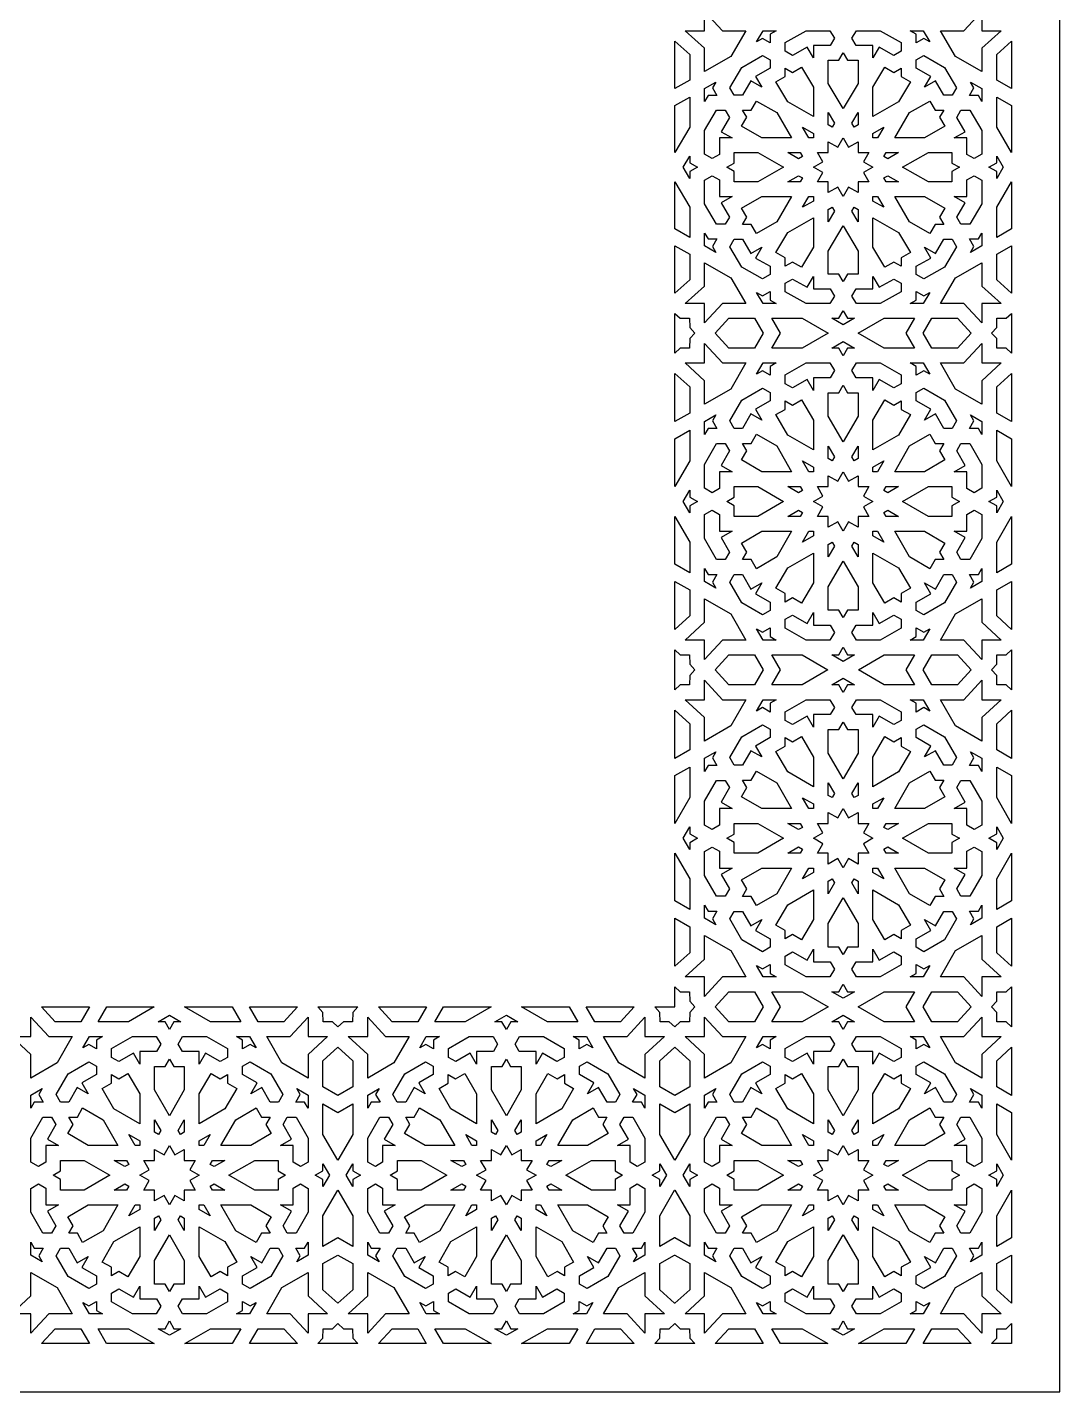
# Model space of a CAD drawing. Extents: x -430 to 430, y -1150 to 1150.
# Drawn here: x 215.4 to 430, y -1150 to -866.5 of the extents above; entities that cross this region are included whole.
import ezdxf

# ---------------------------------------------------------------- set-up
doc = ezdxf.new("R2010")
doc.units = 0
doc.layers.add('LAYER_1', color=18, linetype='CONTINUOUS')

msp = doc.modelspace()

# ---------------------------------------------------------------- linework, layer by layer
at = {"layer": 'LAYER_1'}
for points in [[(-430, -1150), (430, -1150), (430, 1150), (-430, 1150)], [(359.89, -867.19), (364.8, -867.19), (361.65, -872.56), (356.2, -875.66), (356.2, -870.83), (352.14, -867.19), (356.2, -867.19), (356.2, -863.2)], [(413.8, -867.19), (417.85, -867.19), (413.8, -870.83), (413.8, -875.66), (408.35, -872.56), (405.2, -867.19), (410.1, -867.19), (413.8, -863.2)], [(369.85, -867.9), (369.85, -869.72), (368.25, -868.81), (367.01, -869.51), (368.37, -867.19), (371.09, -867.19)], [(383.17, -868.75), (382.3, -870.24), (378.82, -870.24), (378.82, -872.83), (377.5, -870.58), (374.48, -872.3), (372.97, -871.44), (372.97, -869.64), (377.28, -867.19), (382.26, -867.19)], [(397.03, -869.64), (397.03, -871.44), (395.52, -872.3), (392.5, -870.58), (391.18, -872.83), (391.18, -870.24), (387.7, -870.24), (386.82, -868.75), (387.74, -867.19), (392.72, -867.19)], [(402.99, -869.51), (401.75, -868.81), (400.15, -869.72), (400.15, -867.9), (398.91, -867.19), (401.63, -867.19)], [(353.1, -872.12), (353.1, -877.45), (350.01, -879.2), (350, -879.2), (350, -869.36), (350.01, -869.35)], [(419.98, -879.2), (416.9, -877.45), (416.9, -872.12), (419.98, -869.35)], [(369.81, -873.24), (369.81, -874.95), (366.79, -876.67), (368.11, -878.92), (365.82, -877.62), (364.08, -880.59), (362.34, -880.59), (361.42, -879.03), (363.91, -874.79), (368.22, -872.34)], [(385.88, -873.28), (388.09, -873.28), (388.09, -878.11), (385, -883.37), (381.91, -878.11), (381.91, -873.28), (384.11, -873.28), (385, -871.78)], [(406.08, -874.79), (408.57, -879.03), (407.66, -880.59), (405.92, -880.59), (404.17, -877.62), (401.89, -878.92), (403.21, -876.67), (400.19, -874.95), (400.19, -873.24), (401.77, -872.34)], [(378.82, -878.92), (378.82, -885), (373.47, -881.96), (371.02, -877.78), (372.93, -876.7), (372.93, -874.96), (374.46, -875.83), (376.36, -874.74)], [(395.54, -875.83), (397.07, -874.96), (397.07, -876.7), (398.98, -877.78), (396.53, -881.96), (391.18, -885), (391.18, -878.92), (393.63, -874.74)], [(357.84, -879.05), (358.76, -880.63), (356.91, -880.63), (356.2, -881.85), (356.2, -879.17), (358.55, -877.83)], [(413.8, -879.17), (413.8, -881.85), (413.09, -880.63), (411.23, -880.63), (412.16, -879.05), (411.44, -877.83)], [(353.1, -887.23), (350.01, -892.49), (350, -892.47), (350, -882.71), (350.01, -882.72), (353.1, -880.97)], [(371.2, -884.19), (374.29, -889.45), (368.11, -889.45), (363.87, -887.04), (364.97, -885.16), (364.09, -883.66), (365.86, -883.66), (366.96, -881.78)], [(404.14, -883.66), (405.91, -883.66), (405.03, -885.16), (406.13, -887.04), (401.88, -889.45), (395.71, -889.45), (398.8, -884.19), (403.04, -881.78)], [(419.98, -882.72), (419.98, -892.49), (416.9, -887.23), (416.9, -880.97)], [(361.39, -885.18), (359.64, -888.16), (361.93, -889.45), (359.29, -889.45), (359.29, -892.88), (357.78, -893.74), (356.2, -892.84), (356.2, -887.94), (358.68, -883.7), (360.51, -883.7)], [(383.21, -886.41), (382.73, -887.23), (381.91, -886.76), (381.91, -884.2)], [(388.09, -886.76), (387.26, -887.23), (386.79, -886.41), (388.09, -884.2)], [(413.8, -887.94), (413.8, -892.84), (412.22, -893.74), (410.71, -892.88), (410.71, -889.45), (408.07, -889.45), (410.35, -888.16), (408.61, -885.18), (409.48, -883.7), (411.31, -883.7)], [(378.82, -888.52), (378.82, -889.45), (377.86, -889.45), (376.56, -887.24)], [(392.13, -889.45), (391.18, -889.45), (391.18, -888.52), (393.44, -887.24)], [(386.13, -891.39), (388.09, -890.27), (388.09, -892.5), (390.35, -892.5), (389.22, -894.42), (391.18, -895.54), (389.22, -896.65), (390.35, -898.58), (388.09, -898.58), (388.09, -900.8), (386.13, -899.69), (385, -901.61), (383.87, -899.69), (381.91, -900.8), (381.91, -898.58), (379.65, -898.58), (380.78, -896.65), (378.82, -895.54), (380.78, -894.42), (379.65, -892.5), (381.91, -892.5), (381.91, -890.27), (383.87, -891.39), (385, -889.46)], [(372.63, -895.54), (367.29, -898.58), (362.38, -898.58), (362.38, -896.41), (360.85, -895.54), (362.38, -894.67), (362.38, -892.5), (367.29, -892.5)], [(376.55, -893.31), (375.73, -893.78), (373.47, -892.5), (376.08, -892.5)], [(394.27, -893.78), (393.44, -893.31), (393.92, -892.5), (396.52, -892.5)], [(407.61, -894.67), (409.14, -895.54), (407.61, -896.41), (407.61, -898.58), (402.71, -898.58), (397.36, -895.54), (402.71, -892.5), (407.61, -892.5)], [(353.1, -894.63), (354.7, -895.54), (353.1, -896.45), (353.1, -897.86), (351.74, -895.54), (353.1, -893.22)], [(418.26, -895.54), (416.9, -897.86), (416.9, -896.45), (415.29, -895.54), (416.9, -894.63), (416.9, -893.22)], [(353.1, -903.85), (353.1, -910.11), (350.01, -908.36), (350.01, -898.58)], [(359.29, -898.19), (359.29, -901.62), (361.93, -901.62), (359.64, -902.92), (361.39, -905.89), (360.51, -907.38), (358.68, -907.38), (356.2, -903.13), (356.2, -898.23), (357.78, -897.33)], [(376.55, -897.76), (376.08, -898.58), (373.47, -898.58), (375.73, -897.3)], [(396.52, -898.58), (393.92, -898.58), (393.44, -897.76), (394.27, -897.3)], [(413.8, -898.23), (413.8, -903.13), (411.31, -907.38), (409.48, -907.38), (408.61, -905.89), (410.35, -902.92), (408.07, -901.62), (410.71, -901.62), (410.71, -898.19), (412.22, -897.33)], [(419.98, -908.36), (416.9, -910.11), (416.9, -903.85), (419.98, -898.58)], [(371.2, -906.89), (366.96, -909.3), (365.86, -907.42), (364.09, -907.42), (364.97, -905.91), (363.87, -904.03), (368.11, -901.62), (374.29, -901.62)], [(378.82, -902.56), (376.56, -903.84), (377.86, -901.62), (378.82, -901.62)], [(393.44, -903.84), (391.18, -902.56), (391.18, -901.62), (392.13, -901.62)], [(406.13, -904.03), (405.03, -905.91), (405.91, -907.42), (404.14, -907.42), (403.04, -909.3), (398.8, -906.89), (395.71, -901.62), (401.88, -901.62)], [(383.21, -904.66), (381.91, -906.88), (381.91, -904.32), (382.73, -903.85)], [(388.09, -904.32), (388.09, -906.88), (386.79, -904.66), (387.26, -903.85)], [(378.82, -912.15), (376.36, -916.33), (374.46, -915.25), (372.93, -916.12), (372.93, -914.38), (371.02, -913.29), (373.47, -909.12), (378.82, -906.08)], [(396.53, -909.12), (398.98, -913.29), (397.07, -914.38), (397.07, -916.12), (395.54, -915.25), (393.63, -916.33), (391.18, -912.15), (391.18, -906.08)], [(356.91, -910.44), (358.76, -910.44), (357.84, -912.02), (358.55, -913.24), (356.2, -911.9), (356.2, -909.22)], [(388.09, -912.97), (388.09, -917.79), (385.88, -917.79), (385, -919.3), (384.11, -917.79), (381.91, -917.79), (381.91, -912.97), (385, -907.71)], [(413.8, -911.9), (411.44, -913.24), (412.16, -912.02), (411.23, -910.44), (413.09, -910.44), (413.8, -909.22)], [(353.1, -913.63), (353.1, -918.95), (350.01, -921.73), (350.01, -911.87)], [(365.82, -913.46), (368.11, -912.16), (366.79, -914.41), (369.81, -916.12), (369.81, -917.84), (368.22, -918.74), (363.91, -916.29), (361.42, -912.05), (362.34, -910.49), (364.08, -910.49)], [(408.57, -912.05), (406.08, -916.29), (401.77, -918.74), (400.19, -917.84), (400.19, -916.12), (403.21, -914.41), (401.89, -912.16), (404.17, -913.46), (405.92, -910.49), (407.66, -910.49)], [(419.98, -921.73), (416.9, -918.95), (416.9, -913.63), (419.98, -911.87)], [(361.65, -918.52), (364.8, -923.88), (359.89, -923.88), (356.2, -927.87), (356.2, -923.88), (352.14, -923.88), (356.2, -920.24), (356.2, -915.42)], [(413.8, -920.24), (417.85, -923.88), (413.8, -923.88), (413.8, -927.87), (410.1, -923.88), (405.2, -923.88), (408.35, -918.52), (413.8, -915.42)], [(378.82, -920.84), (382.3, -920.84), (383.17, -922.33), (382.26, -923.88), (377.28, -923.88), (372.97, -921.43), (372.97, -919.63), (374.48, -918.78), (377.5, -920.49), (378.82, -918.25)], [(392.5, -920.49), (395.52, -918.78), (397.03, -919.63), (397.03, -921.43), (392.72, -923.88), (387.74, -923.88), (386.82, -922.33), (387.7, -920.84), (391.18, -920.84), (391.18, -918.25)], [(369.85, -923.18), (371.09, -923.88), (368.37, -923.88), (367.01, -921.56), (368.25, -922.27), (369.85, -921.36)], [(401.75, -922.27), (402.99, -921.56), (401.63, -923.88), (398.91, -923.88), (400.15, -923.18), (400.15, -921.36)], [(351.15, -926.93), (353.04, -926.93), (353.1, -928.85), (354.17, -930), (353.1, -931.16), (353.04, -933.11), (351.15, -933.11), (350.01, -934.15), (350.01, -925.91)], [(368.38, -930), (366.58, -933.11), (361.26, -933.11), (358.42, -930), (361.26, -926.93), (366.58, -926.93)], [(381.85, -930), (376.45, -933.11), (370.16, -933.11), (371.95, -930), (370.16, -926.93), (376.45, -926.93)], [(385.93, -926.93), (387.36, -926.93), (385, -928.27), (382.64, -926.93), (384.07, -926.93), (385, -925.35)], [(398.04, -930), (399.84, -933.11), (393.55, -933.11), (388.15, -930), (393.55, -926.93), (399.84, -926.93)], [(411.58, -930), (408.74, -933.11), (403.42, -933.11), (401.62, -930), (403.42, -926.93), (408.74, -926.93)], [(419.98, -934.15), (418.84, -933.11), (416.96, -933.11), (416.9, -931.16), (415.83, -930), (416.9, -928.85), (416.96, -926.93), (418.84, -926.93), (419.98, -925.91)], [(359.89, -936.2), (364.8, -936.2), (361.65, -941.66), (356.2, -944.8), (356.2, -939.9), (352.14, -936.2), (356.2, -936.2), (356.2, -932.15)], [(387.36, -933.11), (385.93, -933.11), (385, -934.71), (384.07, -933.11), (382.64, -933.11), (385, -931.75)], [(413.8, -936.2), (417.85, -936.2), (413.8, -939.9), (413.8, -944.8), (408.35, -941.66), (405.2, -936.2), (410.1, -936.2), (413.8, -932.15)], [(353.1, -941.21), (353.1, -946.62), (350.01, -948.41), (350.01, -938.39)], [(369.85, -936.92), (369.85, -938.77), (368.25, -937.85), (367.01, -938.56), (368.37, -936.2), (371.09, -936.2)], [(383.17, -937.79), (382.3, -939.3), (378.82, -939.3), (378.82, -941.93), (377.5, -939.65), (374.48, -941.39), (372.97, -940.52), (372.97, -938.69), (377.28, -936.2), (382.26, -936.2)], [(397.03, -938.69), (397.03, -940.52), (395.52, -941.39), (392.5, -939.65), (391.18, -941.93), (391.18, -939.3), (387.7, -939.3), (386.82, -937.79), (387.74, -936.2), (392.72, -936.2)], [(402.99, -938.56), (401.75, -937.85), (400.15, -938.77), (400.15, -936.92), (398.91, -936.2), (401.63, -936.2)], [(419.98, -948.41), (416.9, -946.62), (416.9, -941.21), (419.98, -938.39)], [(385.88, -942.39), (388.09, -942.39), (388.09, -947.29), (385, -952.64), (381.91, -947.29), (381.91, -942.39), (384.11, -942.39), (385, -940.86)], [(369.81, -942.35), (369.81, -944.09), (366.79, -945.83), (368.11, -948.11), (365.82, -946.8), (364.08, -949.82), (362.34, -949.82), (361.42, -948.23), (363.91, -943.92), (368.22, -941.43)], [(378.82, -948.12), (378.82, -954.3), (373.47, -951.21), (371.02, -946.96), (372.93, -945.86), (372.93, -944.1), (374.46, -944.98), (376.36, -943.88)], [(395.54, -944.98), (397.07, -944.1), (397.07, -945.86), (398.98, -946.96), (396.53, -951.21), (391.18, -954.3), (391.18, -948.12), (393.63, -943.88)], [(406.08, -943.92), (408.57, -948.23), (407.66, -949.82), (405.92, -949.82), (404.17, -946.8), (401.89, -948.11), (403.21, -945.83), (400.19, -944.09), (400.19, -942.35), (401.77, -941.43)], [(357.84, -948.25), (358.76, -949.86), (356.91, -949.86), (356.2, -951.1), (356.2, -948.38), (358.55, -947.01)], [(413.8, -948.38), (413.8, -951.1), (413.09, -949.86), (411.23, -949.86), (412.16, -948.25), (411.44, -947.01)], [(353.1, -956.56), (350.01, -961.91), (350.01, -951.98), (353.1, -950.2)], [(371.2, -953.47), (374.29, -958.82), (368.11, -958.82), (363.87, -956.37), (364.97, -954.46), (364.09, -952.93), (365.86, -952.93), (366.96, -951.02)], [(404.14, -952.93), (405.91, -952.93), (405.03, -954.46), (406.13, -956.37), (401.88, -958.82), (395.71, -958.82), (398.8, -953.47), (403.04, -951.02)], [(419.98, -951.98), (419.98, -961.91), (416.9, -956.56), (416.9, -950.2)], [(361.39, -954.48), (359.64, -957.5), (361.93, -958.82), (359.29, -958.82), (359.29, -962.31), (357.78, -963.18), (356.2, -962.26), (356.2, -957.29), (358.68, -952.97), (360.51, -952.97)], [(383.21, -955.74), (382.73, -956.56), (381.91, -956.08), (381.91, -953.48)], [(388.09, -956.08), (387.26, -956.56), (386.79, -955.74), (388.09, -953.48)], [(413.8, -957.29), (413.8, -962.26), (412.22, -963.18), (410.71, -962.31), (410.71, -958.82), (408.07, -958.82), (410.35, -957.5), (408.61, -954.48), (409.48, -952.97), (411.31, -952.97)], [(378.82, -957.87), (378.82, -958.82), (377.86, -958.82), (376.56, -956.57)], [(392.13, -958.82), (391.18, -958.82), (391.18, -957.87), (393.44, -956.57)], [(386.13, -960.79), (388.09, -959.66), (388.09, -961.92), (390.35, -961.92), (389.22, -963.87), (391.18, -965), (389.22, -966.13), (390.35, -968.09), (388.09, -968.09), (388.09, -970.35), (386.13, -969.22), (385, -971.18), (383.87, -969.22), (381.91, -970.35), (381.91, -968.09), (379.65, -968.09), (380.78, -966.13), (378.82, -965), (380.78, -963.87), (379.65, -961.92), (381.91, -961.92), (381.91, -959.66), (383.87, -960.79), (385, -958.83)], [(353.1, -964.08), (354.7, -965), (353.1, -965.93), (353.1, -967.36), (351.74, -965), (353.1, -962.64)], [(372.63, -965), (367.29, -968.09), (362.38, -968.09), (362.38, -965.89), (360.85, -965), (362.38, -964.12), (362.38, -961.91), (367.29, -961.91)], [(376.55, -962.74), (375.73, -963.22), (373.47, -961.92), (376.08, -961.92)], [(394.27, -963.22), (393.44, -962.74), (393.92, -961.92), (396.52, -961.92)], [(407.61, -964.12), (409.14, -965), (407.61, -965.89), (407.61, -968.09), (402.71, -968.09), (397.36, -965), (402.71, -961.91), (407.61, -961.91)], [(418.26, -965), (416.9, -967.36), (416.9, -965.93), (415.29, -965), (416.9, -964.08), (416.9, -962.64)], [(359.29, -967.7), (359.29, -971.18), (361.93, -971.18), (359.64, -972.5), (361.39, -975.52), (360.51, -977.03), (358.68, -977.03), (356.2, -972.72), (356.2, -967.74), (357.78, -966.83)], [(376.55, -967.27), (376.08, -968.09), (373.47, -968.09), (375.73, -966.79)], [(396.52, -968.09), (393.92, -968.09), (393.44, -967.27), (394.27, -966.79)], [(413.8, -967.74), (413.8, -972.72), (411.31, -977.03), (409.48, -977.03), (408.61, -975.52), (410.35, -972.5), (408.07, -971.18), (410.71, -971.18), (410.71, -967.7), (412.22, -966.83)], [(353.1, -973.44), (353.1, -979.81), (350.01, -978.03), (350, -978.03), (350, -968.12), (350.01, -968.1)], [(419.98, -978.03), (416.9, -979.81), (416.9, -973.44), (419.98, -968.1)], [(371.2, -976.53), (366.96, -978.98), (365.86, -977.07), (364.09, -977.07), (364.97, -975.54), (363.87, -973.64), (368.11, -971.18), (374.29, -971.18)], [(378.82, -972.14), (376.56, -973.44), (377.86, -971.18), (378.82, -971.18)], [(393.44, -973.44), (391.18, -972.14), (391.18, -971.18), (392.13, -971.18)], [(406.13, -973.64), (405.03, -975.54), (405.91, -977.07), (404.14, -977.07), (403.04, -978.98), (398.8, -976.53), (395.71, -971.18), (401.88, -971.18)], [(383.21, -974.27), (381.91, -976.53), (381.91, -973.92), (382.73, -973.45)], [(388.09, -973.92), (388.09, -976.53), (386.79, -974.27), (387.26, -973.45)], [(378.82, -981.88), (376.36, -986.13), (374.46, -985.03), (372.93, -985.91), (372.93, -984.14), (371.02, -983.04), (373.47, -978.8), (378.82, -975.71)], [(388.09, -982.71), (388.09, -987.61), (385.88, -987.61), (385, -989.14), (384.11, -987.61), (381.91, -987.61), (381.91, -982.71), (385, -977.37)], [(396.53, -978.8), (398.98, -983.04), (397.07, -984.14), (397.07, -985.91), (395.54, -985.03), (393.63, -986.13), (391.18, -981.88), (391.18, -975.71)], [(356.91, -980.15), (358.76, -980.15), (357.84, -981.75), (358.55, -982.99), (356.2, -981.63), (356.2, -978.91)], [(365.82, -983.21), (368.11, -981.89), (366.79, -984.17), (369.81, -985.92), (369.81, -987.66), (368.22, -988.57), (363.91, -986.09), (361.42, -981.77), (362.34, -980.19), (364.08, -980.19)], [(408.57, -981.77), (406.08, -986.09), (401.77, -988.57), (400.19, -987.66), (400.19, -985.92), (403.21, -984.17), (401.89, -981.89), (404.17, -983.21), (405.92, -980.19), (407.66, -980.19)], [(413.8, -981.63), (411.44, -982.99), (412.16, -981.75), (411.23, -980.15), (413.09, -980.15), (413.8, -978.91)], [(353.1, -983.38), (353.1, -988.79), (350.01, -991.61), (350, -991.6), (350, -981.61), (350.01, -981.6)], [(419.98, -991.61), (416.9, -988.79), (416.9, -983.38), (419.98, -981.6)], [(361.65, -988.35), (364.8, -993.8), (359.89, -993.8), (356.2, -997.85), (356.2, -993.8), (352.14, -993.8), (356.2, -990.1), (356.2, -985.2)], [(413.8, -990.1), (417.85, -993.8), (413.8, -993.8), (413.8, -997.85), (410.1, -993.8), (405.2, -993.8), (408.35, -988.35), (413.8, -985.2)], [(378.82, -990.71), (382.3, -990.71), (383.17, -992.22), (382.26, -993.8), (377.28, -993.8), (372.97, -991.31), (372.97, -989.48), (374.48, -988.61), (377.5, -990.35), (378.82, -988.07)], [(392.5, -990.35), (395.52, -988.61), (397.03, -989.48), (397.03, -991.31), (392.72, -993.8), (387.74, -993.8), (386.82, -992.22), (387.7, -990.71), (391.18, -990.71), (391.18, -988.07)], [(369.85, -993.09), (371.09, -993.8), (368.37, -993.8), (367.01, -991.44), (368.25, -992.16), (369.85, -991.23)], [(401.75, -992.16), (402.99, -991.44), (401.63, -993.8), (398.91, -993.8), (400.15, -993.09), (400.15, -991.23)], [(351.15, -996.89), (353.04, -996.89), (353.1, -998.84), (354.15, -1000), (353.1, -1001.15), (353.04, -1003.1), (351.15, -1003.1), (350, -1004.15), (350, -995.84)], [(368.37, -1000), (366.58, -1003.1), (361.26, -1003.1), (358.43, -1000), (361.26, -996.9), (366.58, -996.9)], [(381.82, -1000), (376.45, -1003.1), (370.16, -1003.1), (371.95, -1000), (370.16, -996.9), (376.45, -996.9)], [(385.93, -996.9), (387.36, -996.9), (385, -998.26), (382.64, -996.9), (384.07, -996.9), (385, -995.29)], [(398.05, -1000), (399.84, -1003.1), (393.55, -1003.1), (388.17, -1000), (393.55, -996.9), (399.84, -996.9)], [(411.57, -1000), (408.74, -1003.1), (403.42, -1003.1), (401.62, -1000), (403.42, -996.9), (408.74, -996.9)], [(420, -1004.15), (418.84, -1003.1), (416.96, -1003.1), (416.9, -1001.15), (415.84, -1000), (416.9, -998.84), (416.96, -996.89), (418.84, -996.89), (420, -995.84)], [(359.89, -1006.19), (364.8, -1006.19), (361.65, -1011.64), (356.2, -1014.79), (356.2, -1009.89), (352.14, -1006.19), (356.2, -1006.19), (356.2, -1002.14)], [(387.36, -1003.1), (385.93, -1003.1), (385, -1004.7), (384.07, -1003.1), (382.64, -1003.1), (385, -1001.74)], [(413.8, -1006.19), (417.85, -1006.19), (413.8, -1009.89), (413.8, -1014.79), (408.35, -1011.64), (405.2, -1006.19), (410.1, -1006.19), (413.8, -1002.14)], [(369.85, -1006.91), (369.85, -1008.76), (368.25, -1007.83), (367.01, -1008.55), (368.37, -1006.19), (371.09, -1006.19)], [(383.17, -1007.78), (382.3, -1009.29), (378.82, -1009.29), (378.82, -1011.92), (377.5, -1009.64), (374.48, -1011.38), (372.97, -1010.51), (372.97, -1008.68), (377.28, -1006.19), (382.26, -1006.19)], [(397.03, -1008.68), (397.03, -1010.51), (395.52, -1011.38), (392.5, -1009.64), (391.18, -1011.92), (391.18, -1009.29), (387.7, -1009.29), (386.82, -1007.78), (387.74, -1006.19), (392.72, -1006.19)], [(402.99, -1008.55), (401.75, -1007.83), (400.15, -1008.76), (400.15, -1006.91), (398.91, -1006.19), (401.63, -1006.19)], [(353.1, -1011.2), (353.1, -1016.61), (350.01, -1018.4), (350, -1018.39), (350, -1008.4), (350.01, -1008.38)], [(419.98, -1018.4), (416.9, -1016.61), (416.9, -1011.2), (419.98, -1008.38)], [(369.81, -1012.33), (369.81, -1014.08), (366.79, -1015.82), (368.11, -1018.1), (365.82, -1016.79), (364.08, -1019.8), (362.34, -1019.8), (361.42, -1018.22), (363.91, -1013.91), (368.22, -1011.42)], [(385.88, -1012.38), (388.09, -1012.38), (388.09, -1017.28), (385, -1022.63), (381.91, -1017.28), (381.91, -1012.38), (384.11, -1012.38), (385, -1010.85)], [(406.08, -1013.91), (408.57, -1018.22), (407.66, -1019.8), (405.92, -1019.8), (404.17, -1016.79), (401.89, -1018.1), (403.21, -1015.82), (400.19, -1014.08), (400.19, -1012.33), (401.77, -1011.42)], [(378.82, -1018.11), (378.82, -1024.28), (373.47, -1021.2), (371.02, -1016.95), (372.93, -1015.85), (372.93, -1014.08), (374.46, -1014.97), (376.36, -1013.87)], [(395.54, -1014.97), (397.07, -1014.08), (397.07, -1015.85), (398.98, -1016.95), (396.53, -1021.2), (391.18, -1024.28), (391.18, -1018.11), (393.63, -1013.87)], [(357.84, -1018.24), (358.76, -1019.85), (356.91, -1019.85), (356.2, -1021.09), (356.2, -1018.36), (358.55, -1017)], [(413.8, -1018.36), (413.8, -1021.09), (413.09, -1019.85), (411.23, -1019.85), (412.16, -1018.24), (411.44, -1017)], [(353.1, -1026.55), (350.01, -1031.9), (350, -1031.88), (350, -1021.96), (350.01, -1021.97), (353.1, -1020.19)], [(419.98, -1021.97), (419.98, -1031.9), (416.9, -1026.55), (416.9, -1020.19)], [(361.39, -1024.47), (359.64, -1027.49), (361.93, -1028.81), (359.29, -1028.81), (359.29, -1032.3), (357.78, -1033.17), (356.2, -1032.25), (356.2, -1027.27), (358.68, -1022.96), (360.51, -1022.96)], [(371.2, -1023.46), (374.29, -1028.81), (368.11, -1028.81), (363.87, -1026.36), (364.97, -1024.45), (364.09, -1022.92), (365.86, -1022.92), (366.96, -1021.01)], [(383.21, -1025.72), (382.73, -1026.55), (381.91, -1026.07), (381.91, -1023.47)], [(388.09, -1026.07), (387.26, -1026.55), (386.79, -1025.72), (388.09, -1023.47)], [(404.14, -1022.92), (405.91, -1022.92), (405.03, -1024.45), (406.13, -1026.36), (401.88, -1028.81), (395.71, -1028.81), (398.8, -1023.46), (403.04, -1021.01)], [(413.8, -1027.27), (413.8, -1032.25), (412.22, -1033.17), (410.71, -1032.3), (410.71, -1028.81), (408.07, -1028.81), (410.35, -1027.49), (408.61, -1024.47), (409.48, -1022.96), (411.31, -1022.96)], [(378.82, -1027.86), (378.82, -1028.81), (377.86, -1028.81), (376.56, -1026.56)], [(386.13, -1030.77), (388.09, -1029.64), (388.09, -1031.9), (390.35, -1031.9), (389.22, -1033.86), (391.18, -1034.99), (389.22, -1036.12), (390.35, -1038.08), (388.09, -1038.08), (388.09, -1040.34), (386.13, -1039.21), (385, -1041.16), (383.87, -1039.21), (381.91, -1040.34), (381.91, -1038.08), (379.65, -1038.08), (380.78, -1036.12), (378.82, -1034.99), (380.78, -1033.86), (379.65, -1031.9), (381.91, -1031.9), (381.91, -1029.64), (383.87, -1030.77), (385, -1028.82)], [(392.13, -1028.81), (391.18, -1028.81), (391.18, -1027.86), (393.44, -1026.56)], [(372.63, -1034.99), (367.29, -1038.08), (362.38, -1038.08), (362.38, -1035.88), (360.85, -1034.99), (362.38, -1034.11), (362.38, -1031.9), (367.29, -1031.9)], [(376.55, -1032.73), (375.73, -1033.2), (373.47, -1031.9), (376.08, -1031.9)], [(394.27, -1033.2), (393.44, -1032.73), (393.92, -1031.9), (396.52, -1031.9)], [(407.61, -1034.11), (409.14, -1034.99), (407.61, -1035.88), (407.61, -1038.08), (402.71, -1038.08), (397.36, -1034.99), (402.71, -1031.9), (407.61, -1031.9)], [(353.1, -1034.07), (354.7, -1034.99), (353.1, -1035.92), (353.1, -1037.35), (351.74, -1034.99), (353.1, -1032.63)], [(418.26, -1034.99), (416.9, -1037.35), (416.9, -1035.92), (415.29, -1034.99), (416.9, -1034.07), (416.9, -1032.63)], [(359.29, -1037.69), (359.29, -1041.17), (361.93, -1041.17), (359.64, -1042.49), (361.39, -1045.51), (360.51, -1047.02), (358.68, -1047.02), (356.2, -1042.71), (356.2, -1037.73), (357.78, -1036.82)], [(376.55, -1037.25), (376.08, -1038.08), (373.47, -1038.08), (375.73, -1036.78)], [(396.52, -1038.08), (393.92, -1038.08), (393.44, -1037.25), (394.27, -1036.78)], [(413.8, -1037.73), (413.8, -1042.71), (411.31, -1047.02), (409.48, -1047.02), (408.61, -1045.51), (410.35, -1042.49), (408.07, -1041.17), (410.71, -1041.17), (410.71, -1037.69), (412.22, -1036.82)], [(353.1, -1043.43), (353.1, -1049.8), (350.01, -1048.01), (350.01, -1038.09)], [(419.98, -1048.01), (416.9, -1049.8), (416.9, -1043.43), (419.98, -1038.09)], [(371.2, -1046.52), (366.96, -1048.97), (365.86, -1047.06), (364.09, -1047.06), (364.97, -1045.53), (363.87, -1043.62), (368.11, -1041.17), (374.29, -1041.17)], [(378.82, -1042.12), (376.56, -1043.43), (377.86, -1041.17), (378.82, -1041.17)], [(393.44, -1043.43), (391.18, -1042.12), (391.18, -1041.17), (392.13, -1041.17)], [(406.13, -1043.62), (405.03, -1045.53), (405.91, -1047.06), (404.14, -1047.06), (403.04, -1048.97), (398.8, -1046.52), (395.71, -1041.17), (401.88, -1041.17)], [(378.82, -1051.87), (376.36, -1056.12), (374.46, -1055.02), (372.93, -1055.9), (372.93, -1054.13), (371.02, -1053.03), (373.47, -1048.79), (378.82, -1045.7)], [(383.21, -1044.26), (381.91, -1046.51), (381.91, -1043.91), (382.73, -1043.43)], [(388.09, -1043.91), (388.09, -1046.51), (386.79, -1044.26), (387.26, -1043.43)], [(396.53, -1048.79), (398.98, -1053.03), (397.07, -1054.13), (397.07, -1055.9), (395.54, -1055.02), (393.63, -1056.12), (391.18, -1051.87), (391.18, -1045.7)], [(356.91, -1050.14), (358.76, -1050.14), (357.84, -1051.74), (358.55, -1052.98), (356.2, -1051.62), (356.2, -1048.9)], [(388.09, -1052.7), (388.09, -1057.6), (385.88, -1057.6), (385, -1059.13), (384.11, -1057.6), (381.91, -1057.6), (381.91, -1052.7), (385, -1047.35)], [(413.8, -1051.62), (411.44, -1052.98), (412.16, -1051.74), (411.23, -1050.14), (413.09, -1050.14), (413.8, -1048.9)], [(353.1, -1053.37), (353.1, -1058.78), (350.01, -1061.6), (350.01, -1051.59)], [(365.82, -1053.2), (368.11, -1051.88), (366.79, -1054.16), (369.81, -1055.91), (369.81, -1057.65), (368.22, -1058.56), (363.91, -1056.07), (361.42, -1051.76), (362.34, -1050.18), (364.08, -1050.18)], [(408.57, -1051.76), (406.08, -1056.07), (401.77, -1058.56), (400.19, -1057.65), (400.19, -1055.91), (403.21, -1054.16), (401.89, -1051.88), (404.17, -1053.2), (405.92, -1050.18), (407.66, -1050.18)], [(419.98, -1061.6), (416.9, -1058.78), (416.9, -1053.37), (419.98, -1051.59)], [(361.65, -1058.34), (364.8, -1063.79), (359.89, -1063.79), (356.2, -1067.84), (356.2, -1063.79), (352.14, -1063.79), (356.2, -1060.09), (356.2, -1055.19)], [(413.8, -1060.09), (417.85, -1063.79), (413.8, -1063.79), (413.8, -1067.84), (410.1, -1063.79), (405.2, -1063.79), (408.35, -1058.34), (413.8, -1055.19)], [(378.82, -1060.7), (382.3, -1060.7), (383.17, -1062.21), (382.26, -1063.79), (377.28, -1063.79), (372.97, -1061.3), (372.97, -1059.47), (374.48, -1058.6), (377.5, -1060.34), (378.82, -1058.06)], [(392.5, -1060.34), (395.52, -1058.6), (397.03, -1059.47), (397.03, -1061.3), (392.72, -1063.79), (387.74, -1063.79), (386.82, -1062.21), (387.7, -1060.7), (391.18, -1060.7), (391.18, -1058.06)], [(369.85, -1063.07), (371.09, -1063.79), (368.37, -1063.79), (367.01, -1061.43), (368.25, -1062.15), (369.85, -1061.22)], [(401.75, -1062.15), (402.99, -1061.43), (401.63, -1063.79), (398.91, -1063.79), (400.15, -1063.07), (400.15, -1061.22)], [(351.15, -1066.88), (353.04, -1066.88), (353.1, -1068.83), (354.17, -1070), (353.1, -1071.17), (353.04, -1073.11), (351.15, -1073.11), (350, -1074.15), (348.84, -1073.11), (346.96, -1073.11), (346.9, -1071.17), (345.83, -1070), (350, -1070), (350, -1065.86), (350.01, -1065.84)], [(385.93, -1066.88), (387.36, -1066.88), (385, -1068.24), (382.64, -1066.88), (384.07, -1066.88), (385, -1065.28)], [(419.98, -1074.15), (418.84, -1073.11), (416.96, -1073.11), (416.9, -1071.17), (415.83, -1070), (416.9, -1068.83), (416.96, -1066.88), (418.84, -1066.88), (419.98, -1065.84)], [(368.38, -1070), (366.58, -1073.11), (361.26, -1073.11), (358.42, -1070), (361.26, -1066.88), (366.58, -1066.88)], [(381.85, -1070), (376.45, -1073.11), (370.16, -1073.11), (371.95, -1070), (370.16, -1066.88), (376.45, -1066.88)], [(398.04, -1070), (399.84, -1073.11), (393.55, -1073.11), (388.15, -1070), (393.55, -1066.88), (399.84, -1066.88)], [(411.58, -1070), (408.74, -1073.11), (403.42, -1073.11), (401.62, -1070), (403.42, -1066.88), (408.74, -1066.88)], [(226.58, -1073.11), (221.25, -1073.11), (218.41, -1070), (228.38, -1070)], [(236.45, -1073.11), (230.15, -1073.11), (231.95, -1070), (241.84, -1070)], [(247.35, -1073.11), (245.92, -1073.11), (244.99, -1074.72), (244.07, -1073.11), (242.64, -1073.11), (244.99, -1071.75)], [(259.84, -1073.11), (253.54, -1073.11), (248.15, -1070), (258.04, -1070)], [(268.73, -1073.11), (263.41, -1073.11), (261.61, -1070), (271.58, -1070)], [(283.1, -1071.17), (283.04, -1073.11), (281.15, -1073.11), (280, -1074.15), (278.84, -1073.11), (276.95, -1073.11), (276.89, -1071.17), (275.83, -1070), (284.17, -1070)], [(296.58, -1073.11), (291.26, -1073.11), (288.42, -1070), (298.38, -1070)], [(306.45, -1073.11), (300.16, -1073.11), (301.95, -1070), (311.85, -1070)], [(317.36, -1073.11), (315.93, -1073.11), (315, -1074.72), (314.07, -1073.11), (312.64, -1073.11), (315, -1071.75)], [(329.84, -1073.11), (323.55, -1073.11), (318.15, -1070), (328.04, -1070)], [(338.74, -1073.11), (333.42, -1073.11), (331.62, -1070), (341.58, -1070)], [(387.36, -1073.11), (385.93, -1073.11), (385, -1074.72), (384.07, -1073.11), (382.64, -1073.11), (385, -1071.75)], [(219.89, -1076.21), (224.79, -1076.21), (221.64, -1081.66), (216.19, -1084.81), (216.19, -1079.91), (212.14, -1076.21), (216.19, -1076.21), (216.19, -1072.16)], [(273.8, -1076.21), (277.85, -1076.21), (273.8, -1079.91), (273.8, -1084.81), (268.35, -1081.66), (265.2, -1076.21), (270.1, -1076.21), (273.8, -1072.16)], [(289.89, -1076.21), (294.8, -1076.21), (291.65, -1081.66), (286.2, -1084.81), (286.2, -1079.91), (282.14, -1076.21), (286.2, -1076.21), (286.2, -1072.16)], [(343.8, -1076.21), (347.85, -1076.21), (343.8, -1079.91), (343.8, -1084.81), (338.35, -1081.66), (335.2, -1076.21), (340.1, -1076.21), (343.8, -1072.16)], [(359.89, -1076.21), (364.8, -1076.21), (361.65, -1081.66), (356.2, -1084.81), (356.2, -1079.91), (352.14, -1076.21), (356.2, -1076.21), (356.2, -1072.16)], [(413.8, -1076.21), (417.85, -1076.21), (413.8, -1079.91), (413.8, -1084.81), (408.35, -1081.66), (405.2, -1076.21), (410.1, -1076.21), (413.8, -1072.16)], [(229.85, -1076.92), (229.85, -1078.78), (228.24, -1077.85), (227, -1078.57), (228.36, -1076.21), (231.09, -1076.21)], [(243.17, -1077.79), (242.3, -1079.3), (238.81, -1079.3), (238.81, -1081.94), (237.49, -1079.65), (234.47, -1081.4), (232.96, -1080.53), (232.96, -1078.7), (237.28, -1076.21), (242.26, -1076.21)], [(257.03, -1078.7), (257.03, -1080.53), (255.52, -1081.4), (252.5, -1079.65), (251.18, -1081.94), (251.18, -1079.3), (247.69, -1079.3), (246.82, -1077.79), (247.73, -1076.21), (252.71, -1076.21)], [(262.99, -1078.57), (261.75, -1077.85), (260.14, -1078.78), (260.14, -1076.92), (258.9, -1076.21), (261.62, -1076.21)], [(299.85, -1076.92), (299.85, -1078.78), (298.25, -1077.85), (297.01, -1078.57), (298.37, -1076.21), (301.09, -1076.21)], [(313.17, -1077.79), (312.3, -1079.3), (308.82, -1079.3), (308.82, -1081.94), (307.5, -1079.65), (304.48, -1081.4), (302.97, -1080.53), (302.97, -1078.7), (307.28, -1076.21), (312.26, -1076.21)], [(327.03, -1078.7), (327.03, -1080.53), (325.52, -1081.4), (322.5, -1079.65), (321.18, -1081.94), (321.18, -1079.3), (317.7, -1079.3), (316.82, -1077.79), (317.74, -1076.21), (322.72, -1076.21)], [(332.99, -1078.57), (331.75, -1077.85), (330.15, -1078.78), (330.15, -1076.92), (328.91, -1076.21), (331.63, -1076.21)], [(369.85, -1076.92), (369.85, -1078.78), (368.25, -1077.85), (367.01, -1078.57), (368.37, -1076.21), (371.09, -1076.21)], [(383.17, -1077.79), (382.3, -1079.3), (378.82, -1079.3), (378.82, -1081.94), (377.5, -1079.65), (374.48, -1081.4), (372.97, -1080.53), (372.97, -1078.7), (377.28, -1076.21), (382.26, -1076.21)], [(397.03, -1078.7), (397.03, -1080.53), (395.52, -1081.4), (392.5, -1079.65), (391.18, -1081.94), (391.18, -1079.3), (387.7, -1079.3), (386.82, -1077.79), (387.74, -1076.21), (392.72, -1076.21)], [(402.99, -1078.57), (401.75, -1077.85), (400.15, -1078.78), (400.15, -1076.92), (398.91, -1076.21), (401.63, -1076.21)], [(283.1, -1081.22), (283.1, -1086.63), (280, -1088.41), (276.89, -1086.63), (276.89, -1081.22), (280, -1078.4)], [(353.1, -1081.22), (353.1, -1086.63), (350, -1088.41), (346.9, -1086.63), (346.9, -1081.22), (350, -1078.4)], [(419.98, -1088.41), (416.9, -1086.63), (416.9, -1081.22), (419.98, -1078.4)], [(229.81, -1082.35), (229.81, -1084.09), (226.79, -1085.84), (228.1, -1088.12), (225.82, -1086.8), (224.08, -1089.82), (222.33, -1089.82), (221.42, -1088.23), (223.91, -1083.92), (228.22, -1081.43)], [(245.88, -1082.4), (248.08, -1082.4), (248.08, -1087.3), (244.99, -1092.64), (241.91, -1087.3), (241.91, -1082.4), (244.11, -1082.4), (244.99, -1080.87)], [(266.08, -1083.92), (268.57, -1088.23), (267.66, -1089.82), (265.91, -1089.82), (264.17, -1086.8), (261.89, -1088.12), (263.2, -1085.84), (260.18, -1084.09), (260.18, -1082.35), (261.77, -1081.43)], [(299.81, -1082.35), (299.81, -1084.09), (296.79, -1085.84), (298.11, -1088.12), (295.83, -1086.8), (294.08, -1089.82), (292.34, -1089.82), (291.42, -1088.23), (293.91, -1083.92), (298.23, -1081.43)], [(315.88, -1082.4), (318.09, -1082.4), (318.09, -1087.3), (315, -1092.64), (311.91, -1087.3), (311.91, -1082.4), (314.12, -1082.4), (315, -1080.87)], [(336.09, -1083.92), (338.57, -1088.23), (337.66, -1089.82), (335.92, -1089.82), (334.17, -1086.8), (331.89, -1088.12), (333.21, -1085.84), (330.19, -1084.09), (330.19, -1082.35), (331.77, -1081.43)], [(369.81, -1082.35), (369.81, -1084.09), (366.79, -1085.84), (368.11, -1088.12), (365.82, -1086.8), (364.08, -1089.82), (362.34, -1089.82), (361.42, -1088.23), (363.91, -1083.92), (368.22, -1081.43)], [(385.88, -1082.4), (388.09, -1082.4), (388.09, -1087.3), (385, -1092.64), (381.91, -1087.3), (381.91, -1082.4), (384.11, -1082.4), (385, -1080.87)], [(406.08, -1083.92), (408.57, -1088.23), (407.66, -1089.82), (405.92, -1089.82), (404.17, -1086.8), (401.89, -1088.12), (403.21, -1085.84), (400.19, -1084.09), (400.19, -1082.35), (401.77, -1081.43)], [(238.81, -1088.12), (238.81, -1094.3), (233.46, -1091.21), (231.01, -1086.97), (232.92, -1085.87), (232.92, -1084.1), (234.45, -1084.98), (236.36, -1083.88)], [(255.54, -1084.98), (257.07, -1084.1), (257.07, -1085.87), (258.98, -1086.97), (256.53, -1091.21), (251.18, -1094.3), (251.18, -1088.12), (253.63, -1083.88)], [(308.82, -1088.12), (308.82, -1094.3), (303.47, -1091.21), (301.02, -1086.97), (302.93, -1085.87), (302.93, -1084.1), (304.46, -1084.98), (306.37, -1083.88)], [(325.54, -1084.98), (327.07, -1084.1), (327.07, -1085.87), (328.98, -1086.97), (326.53, -1091.21), (321.18, -1094.3), (321.18, -1088.12), (323.63, -1083.88)], [(378.82, -1088.12), (378.82, -1094.3), (373.47, -1091.21), (371.02, -1086.97), (372.93, -1085.87), (372.93, -1084.1), (374.46, -1084.98), (376.36, -1083.88)], [(395.54, -1084.98), (397.07, -1084.1), (397.07, -1085.87), (398.98, -1086.97), (396.53, -1091.21), (391.18, -1094.3), (391.18, -1088.12), (393.63, -1083.88)], [(217.83, -1088.26), (218.76, -1089.86), (216.91, -1089.86), (216.19, -1091.1), (216.19, -1088.38), (218.55, -1087.02)], [(273.8, -1088.38), (273.8, -1091.1), (273.08, -1089.86), (271.23, -1089.86), (272.16, -1088.26), (271.44, -1087.02)], [(287.84, -1088.26), (288.76, -1089.86), (286.91, -1089.86), (286.2, -1091.1), (286.2, -1088.38), (288.55, -1087.02)], [(343.8, -1088.38), (343.8, -1091.1), (343.09, -1089.86), (341.23, -1089.86), (342.16, -1088.26), (341.44, -1087.02)], [(357.84, -1088.26), (358.76, -1089.86), (356.91, -1089.86), (356.2, -1091.1), (356.2, -1088.38), (358.55, -1087.02)], [(413.8, -1088.38), (413.8, -1091.1), (413.09, -1089.86), (411.23, -1089.86), (412.16, -1088.26), (411.44, -1087.02)], [(231.2, -1093.48), (234.29, -1098.82), (228.11, -1098.82), (223.87, -1096.37), (224.97, -1094.47), (224.09, -1092.94), (225.85, -1092.94), (226.95, -1091.03)], [(264.14, -1092.94), (265.9, -1092.94), (265.02, -1094.47), (266.12, -1096.37), (261.88, -1098.82), (255.7, -1098.82), (258.79, -1093.48), (263.04, -1091.03)], [(283.1, -1096.57), (280, -1101.91), (276.89, -1096.57), (276.89, -1090.2), (280, -1091.98), (283.1, -1090.2)], [(301.2, -1093.48), (304.29, -1098.82), (298.12, -1098.82), (293.87, -1096.37), (294.97, -1094.47), (294.09, -1092.94), (295.86, -1092.94), (296.96, -1091.03)], [(334.14, -1092.94), (335.91, -1092.94), (335.03, -1094.47), (336.13, -1096.37), (331.88, -1098.82), (325.71, -1098.82), (328.8, -1093.48), (333.04, -1091.03)], [(353.1, -1096.57), (350, -1101.91), (346.9, -1096.57), (346.9, -1090.2), (350, -1091.98), (353.1, -1090.2)], [(371.2, -1093.48), (374.29, -1098.82), (368.11, -1098.82), (363.87, -1096.37), (364.97, -1094.47), (364.09, -1092.94), (365.86, -1092.94), (366.96, -1091.03)], [(404.14, -1092.94), (405.91, -1092.94), (405.03, -1094.47), (406.13, -1096.37), (401.88, -1098.82), (395.71, -1098.82), (398.8, -1093.48), (403.04, -1091.03)], [(419.98, -1091.98), (419.98, -1101.91), (416.9, -1096.57), (416.9, -1090.2)], [(221.38, -1094.49), (219.64, -1097.51), (221.92, -1098.82), (219.29, -1098.82), (219.29, -1102.31), (217.78, -1103.18), (216.19, -1102.27), (216.19, -1097.29), (218.68, -1092.98), (220.51, -1092.98)], [(243.21, -1095.74), (242.73, -1096.56), (241.91, -1096.09), (241.91, -1093.49)], [(248.08, -1096.09), (247.26, -1096.56), (246.78, -1095.74), (248.08, -1093.49)], [(273.8, -1097.29), (273.8, -1102.27), (272.21, -1103.18), (270.7, -1102.31), (270.7, -1098.82), (268.07, -1098.82), (270.35, -1097.51), (268.61, -1094.49), (269.48, -1092.98), (271.31, -1092.98)], [(291.39, -1094.49), (289.64, -1097.51), (291.93, -1098.82), (289.29, -1098.82), (289.29, -1102.31), (287.78, -1103.18), (286.2, -1102.27), (286.2, -1097.29), (288.69, -1092.98), (290.52, -1092.98)], [(313.21, -1095.74), (312.74, -1096.56), (311.91, -1096.09), (311.91, -1093.49)], [(318.09, -1096.09), (317.26, -1096.56), (316.79, -1095.74), (318.09, -1093.49)], [(343.8, -1097.29), (343.8, -1102.27), (342.22, -1103.18), (340.71, -1102.31), (340.71, -1098.82), (338.07, -1098.82), (340.36, -1097.51), (338.61, -1094.49), (339.48, -1092.98), (341.31, -1092.98)], [(361.39, -1094.49), (359.64, -1097.51), (361.93, -1098.82), (359.29, -1098.82), (359.29, -1102.31), (357.78, -1103.18), (356.2, -1102.27), (356.2, -1097.29), (358.68, -1092.98), (360.51, -1092.98)], [(383.21, -1095.74), (382.73, -1096.56), (381.91, -1096.09), (381.91, -1093.49)], [(388.09, -1096.09), (387.26, -1096.56), (386.79, -1095.74), (388.09, -1093.49)], [(413.8, -1097.29), (413.8, -1102.27), (412.22, -1103.18), (410.71, -1102.31), (410.71, -1098.82), (408.07, -1098.82), (410.35, -1097.51), (408.61, -1094.49), (409.48, -1092.98), (411.31, -1092.98)], [(238.81, -1097.87), (238.81, -1098.83), (237.86, -1098.83), (236.56, -1096.57)], [(252.13, -1098.83), (251.18, -1098.83), (251.18, -1097.87), (253.43, -1096.57)], [(308.82, -1097.87), (308.82, -1098.83), (307.86, -1098.83), (306.56, -1096.57)], [(322.13, -1098.83), (321.18, -1098.83), (321.18, -1097.87), (323.44, -1096.57)], [(378.82, -1097.87), (378.82, -1098.83), (377.86, -1098.83), (376.56, -1096.57)], [(392.13, -1098.83), (391.18, -1098.83), (391.18, -1097.87), (393.44, -1096.57)], [(246.13, -1100.79), (248.08, -1099.66), (248.08, -1101.92), (250.34, -1101.92), (249.21, -1103.88), (251.17, -1105.01), (249.21, -1106.14), (250.34, -1108.09), (248.08, -1108.09), (248.08, -1110.35), (246.13, -1109.22), (244.99, -1111.18), (243.86, -1109.22), (241.91, -1110.35), (241.91, -1108.09), (239.65, -1108.09), (240.78, -1106.14), (238.82, -1105.01), (240.78, -1103.88), (239.65, -1101.92), (241.91, -1101.92), (241.91, -1099.66), (243.86, -1100.79), (244.99, -1098.83)], [(316.13, -1100.79), (318.09, -1099.66), (318.09, -1101.92), (320.35, -1101.92), (319.22, -1103.88), (321.18, -1105.01), (319.22, -1106.14), (320.35, -1108.09), (318.09, -1108.09), (318.09, -1110.35), (316.13, -1109.22), (315, -1111.18), (313.87, -1109.22), (311.91, -1110.35), (311.91, -1108.09), (309.65, -1108.09), (310.78, -1106.14), (308.82, -1105.01), (310.78, -1103.88), (309.65, -1101.92), (311.91, -1101.92), (311.91, -1099.66), (313.87, -1100.79), (315, -1098.83)], [(386.13, -1100.79), (388.09, -1099.66), (388.09, -1101.92), (390.35, -1101.92), (389.22, -1103.88), (391.18, -1105.01), (389.22, -1106.14), (390.35, -1108.09), (388.09, -1108.09), (388.09, -1110.35), (386.13, -1109.22), (385, -1111.18), (383.87, -1109.22), (381.91, -1110.35), (381.91, -1108.09), (379.65, -1108.09), (380.78, -1106.14), (378.82, -1105.01), (380.78, -1103.88), (379.65, -1101.92), (381.91, -1101.92), (381.91, -1099.66), (383.87, -1100.79), (385, -1098.83)], [(232.63, -1105.01), (227.28, -1108.09), (222.38, -1108.09), (222.38, -1105.89), (220.85, -1105.01), (222.38, -1104.12), (222.38, -1101.92), (227.28, -1101.92)], [(236.55, -1102.75), (235.72, -1103.22), (233.47, -1101.92), (236.07, -1101.92)], [(254.27, -1103.22), (253.44, -1102.75), (253.92, -1101.92), (256.52, -1101.92)], [(267.61, -1104.12), (269.14, -1105.01), (267.61, -1105.89), (267.61, -1108.09), (262.71, -1108.09), (257.36, -1105.01), (262.71, -1101.92), (267.61, -1101.92)], [(278.25, -1105.01), (276.89, -1107.36), (276.89, -1105.93), (275.29, -1105.01), (276.89, -1104.08), (276.89, -1102.65)], [(283.1, -1104.08), (284.71, -1105.01), (283.1, -1105.93), (283.1, -1107.36), (281.74, -1105.01), (283.1, -1102.65)], [(302.63, -1105.01), (297.29, -1108.09), (292.38, -1108.09), (292.38, -1105.89), (290.86, -1105.01), (292.38, -1104.12), (292.38, -1101.92), (297.29, -1101.92)], [(306.55, -1102.75), (305.73, -1103.22), (303.47, -1101.92), (306.08, -1101.92)], [(324.27, -1103.22), (323.45, -1102.75), (323.92, -1101.92), (326.52, -1101.92)], [(337.61, -1104.12), (339.14, -1105.01), (337.61, -1105.89), (337.61, -1108.09), (332.71, -1108.09), (327.36, -1105.01), (332.71, -1101.92), (337.61, -1101.92)], [(348.26, -1105.01), (346.9, -1107.36), (346.9, -1105.93), (345.29, -1105.01), (346.9, -1104.08), (346.9, -1102.65)], [(353.1, -1104.08), (354.7, -1105.01), (353.1, -1105.93), (353.1, -1107.36), (351.74, -1105.01), (353.1, -1102.65)], [(372.63, -1105.01), (367.29, -1108.09), (362.38, -1108.09), (362.38, -1105.89), (360.85, -1105.01), (362.38, -1104.12), (362.38, -1101.92), (367.29, -1101.92)], [(376.55, -1102.75), (375.73, -1103.22), (373.47, -1101.92), (376.08, -1101.92)], [(394.27, -1103.22), (393.44, -1102.75), (393.92, -1101.92), (396.52, -1101.92)], [(407.61, -1104.12), (409.14, -1105.01), (407.61, -1105.89), (407.61, -1108.09), (402.71, -1108.09), (397.36, -1105.01), (402.71, -1101.92), (407.61, -1101.92)], [(418.26, -1105.01), (416.9, -1107.36), (416.9, -1105.93), (415.29, -1105.01), (416.9, -1104.08), (416.9, -1102.65)], [(219.29, -1107.7), (219.29, -1111.19), (221.92, -1111.19), (219.64, -1112.51), (221.38, -1115.53), (220.51, -1117.04), (218.68, -1117.04), (216.19, -1112.72), (216.19, -1107.75), (217.78, -1106.83)], [(236.55, -1107.27), (236.07, -1108.09), (233.47, -1108.09), (235.72, -1106.79)], [(256.52, -1108.09), (253.92, -1108.09), (253.44, -1107.27), (254.27, -1106.79)], [(273.8, -1107.75), (273.8, -1112.72), (271.31, -1117.04), (269.48, -1117.04), (268.61, -1115.53), (270.35, -1112.51), (268.07, -1111.19), (270.7, -1111.19), (270.7, -1107.7), (272.21, -1106.83)], [(283.1, -1113.45), (283.1, -1119.81), (280, -1118.03), (276.89, -1119.81), (276.89, -1113.45), (280, -1108.1)], [(289.29, -1107.7), (289.29, -1111.19), (291.93, -1111.19), (289.64, -1112.51), (291.39, -1115.53), (290.52, -1117.04), (288.69, -1117.04), (286.2, -1112.72), (286.2, -1107.75), (287.78, -1106.83)], [(306.55, -1107.27), (306.08, -1108.09), (303.47, -1108.09), (305.73, -1106.79)], [(326.52, -1108.09), (323.92, -1108.09), (323.45, -1107.27), (324.27, -1106.79)], [(343.8, -1107.75), (343.8, -1112.72), (341.31, -1117.04), (339.48, -1117.04), (338.61, -1115.53), (340.36, -1112.51), (338.07, -1111.19), (340.71, -1111.19), (340.71, -1107.7), (342.22, -1106.83)], [(353.1, -1113.45), (353.1, -1119.81), (350.01, -1118.03), (350, -1118.04), (349.98, -1118.03), (346.9, -1119.81), (346.9, -1113.45), (349.98, -1108.1), (350, -1108.12), (350.01, -1108.1)], [(359.29, -1107.7), (359.29, -1111.19), (361.93, -1111.19), (359.64, -1112.51), (361.39, -1115.53), (360.51, -1117.04), (358.68, -1117.04), (356.2, -1112.72), (356.2, -1107.75), (357.78, -1106.83)], [(376.55, -1107.27), (376.08, -1108.09), (373.47, -1108.09), (375.73, -1106.79)], [(396.52, -1108.09), (393.92, -1108.09), (393.44, -1107.27), (394.27, -1106.79)], [(413.8, -1107.75), (413.8, -1112.72), (411.31, -1117.04), (409.48, -1117.04), (408.61, -1115.53), (410.35, -1112.51), (408.07, -1111.19), (410.71, -1111.19), (410.71, -1107.7), (412.22, -1106.83)], [(419.98, -1118.03), (416.9, -1119.81), (416.9, -1113.45), (419.98, -1108.1)], [(231.2, -1116.54), (226.95, -1118.99), (225.85, -1117.08), (224.09, -1117.08), (224.97, -1115.55), (223.87, -1113.64), (228.11, -1111.19), (234.29, -1111.19)], [(238.81, -1112.14), (236.56, -1113.44), (237.86, -1111.19), (238.81, -1111.19)], [(253.43, -1113.44), (251.18, -1112.14), (251.18, -1111.19), (252.13, -1111.19)], [(266.12, -1113.64), (265.02, -1115.55), (265.9, -1117.08), (264.14, -1117.08), (263.04, -1118.99), (258.79, -1116.54), (255.7, -1111.19), (261.88, -1111.19)], [(301.2, -1116.54), (296.96, -1118.99), (295.86, -1117.08), (294.09, -1117.08), (294.97, -1115.55), (293.87, -1113.64), (298.12, -1111.19), (304.29, -1111.19)], [(308.82, -1112.14), (306.56, -1113.44), (307.86, -1111.19), (308.82, -1111.19)], [(323.44, -1113.44), (321.18, -1112.14), (321.18, -1111.19), (322.13, -1111.19)], [(336.13, -1113.64), (335.03, -1115.55), (335.91, -1117.08), (334.14, -1117.08), (333.04, -1118.99), (328.8, -1116.54), (325.71, -1111.19), (331.88, -1111.19)], [(371.2, -1116.54), (366.96, -1118.99), (365.86, -1117.08), (364.09, -1117.08), (364.97, -1115.55), (363.87, -1113.64), (368.11, -1111.19), (374.29, -1111.19)], [(378.82, -1112.14), (376.56, -1113.44), (377.86, -1111.19), (378.82, -1111.19)], [(393.44, -1113.44), (391.18, -1112.14), (391.18, -1111.19), (392.13, -1111.19)], [(406.13, -1113.64), (405.03, -1115.55), (405.91, -1117.08), (404.14, -1117.08), (403.04, -1118.99), (398.8, -1116.54), (395.71, -1111.19), (401.88, -1111.19)], [(243.21, -1114.28), (241.91, -1116.53), (241.91, -1113.93), (242.73, -1113.45)], [(248.08, -1113.93), (248.08, -1116.53), (246.78, -1114.28), (247.26, -1113.45)], [(313.21, -1114.28), (311.91, -1116.53), (311.91, -1113.93), (312.74, -1113.45)], [(318.09, -1113.93), (318.09, -1116.53), (316.79, -1114.28), (317.26, -1113.45)], [(383.21, -1114.28), (381.91, -1116.53), (381.91, -1113.93), (382.73, -1113.45)], [(388.09, -1113.93), (388.09, -1116.53), (386.79, -1114.28), (387.26, -1113.45)], [(238.81, -1121.89), (236.36, -1126.13), (234.45, -1125.03), (232.92, -1125.91), (232.92, -1124.15), (231.01, -1123.05), (233.46, -1118.8), (238.81, -1115.71)], [(256.53, -1118.8), (258.98, -1123.05), (257.07, -1124.15), (257.07, -1125.91), (255.54, -1125.03), (253.63, -1126.13), (251.18, -1121.89), (251.18, -1115.71)], [(308.82, -1121.89), (306.37, -1126.13), (304.46, -1125.03), (302.93, -1125.91), (302.93, -1124.15), (301.02, -1123.05), (303.47, -1118.8), (308.82, -1115.71)], [(326.53, -1118.8), (328.98, -1123.05), (327.07, -1124.15), (327.07, -1125.91), (325.54, -1125.03), (323.63, -1126.13), (321.18, -1121.89), (321.18, -1115.71)], [(378.82, -1121.89), (376.36, -1126.13), (374.46, -1125.03), (372.93, -1125.91), (372.93, -1124.15), (371.02, -1123.05), (373.47, -1118.8), (378.82, -1115.71)], [(396.53, -1118.8), (398.98, -1123.05), (397.07, -1124.15), (397.07, -1125.91), (395.54, -1125.03), (393.63, -1126.13), (391.18, -1121.89), (391.18, -1115.71)], [(216.91, -1120.15), (218.76, -1120.15), (217.83, -1121.75), (218.55, -1122.99), (216.19, -1121.63), (216.19, -1118.91)], [(248.08, -1122.72), (248.08, -1127.62), (245.88, -1127.62), (244.99, -1129.15), (244.11, -1127.62), (241.91, -1127.62), (241.91, -1122.72), (244.99, -1117.37)], [(273.8, -1121.63), (271.44, -1122.99), (272.16, -1121.75), (271.23, -1120.15), (273.08, -1120.15), (273.8, -1118.91)], [(286.91, -1120.15), (288.76, -1120.15), (287.84, -1121.75), (288.55, -1122.99), (286.2, -1121.63), (286.2, -1118.91)], [(318.09, -1122.72), (318.09, -1127.62), (315.88, -1127.62), (315, -1129.15), (314.12, -1127.62), (311.91, -1127.62), (311.91, -1122.72), (315, -1117.37)], [(343.8, -1121.63), (341.44, -1122.99), (342.16, -1121.75), (341.23, -1120.15), (343.09, -1120.15), (343.8, -1118.91)], [(356.91, -1120.15), (358.76, -1120.15), (357.84, -1121.75), (358.55, -1122.99), (356.2, -1121.63), (356.2, -1118.91)], [(388.09, -1122.72), (388.09, -1127.62), (385.88, -1127.62), (385, -1129.15), (384.11, -1127.62), (381.91, -1127.62), (381.91, -1122.72), (385, -1117.37)], [(413.8, -1121.63), (411.44, -1122.99), (412.16, -1121.75), (411.23, -1120.15), (413.09, -1120.15), (413.8, -1118.91)], [(225.82, -1123.21), (228.1, -1121.9), (226.79, -1124.18), (229.81, -1125.92), (229.81, -1127.66), (228.22, -1128.58), (223.91, -1126.09), (221.42, -1121.78), (222.33, -1120.19), (224.08, -1120.19)], [(268.57, -1121.78), (266.08, -1126.09), (261.77, -1128.58), (260.18, -1127.66), (260.18, -1125.92), (263.2, -1124.18), (261.89, -1121.9), (264.17, -1123.21), (265.91, -1120.19), (267.66, -1120.19)], [(283.1, -1123.38), (283.1, -1128.8), (280, -1131.61), (276.89, -1128.8), (276.89, -1123.38), (280, -1121.6)], [(295.83, -1123.21), (298.11, -1121.9), (296.79, -1124.18), (299.81, -1125.92), (299.81, -1127.66), (298.23, -1128.58), (293.91, -1126.09), (291.42, -1121.78), (292.34, -1120.19), (294.08, -1120.19)], [(338.57, -1121.78), (336.09, -1126.09), (331.77, -1128.58), (330.19, -1127.66), (330.19, -1125.92), (333.21, -1124.18), (331.89, -1121.9), (334.17, -1123.21), (335.92, -1120.19), (337.66, -1120.19)], [(353.1, -1123.38), (353.1, -1128.8), (350.01, -1131.61), (350, -1131.6), (349.98, -1131.61), (346.9, -1128.8), (346.9, -1123.38), (349.98, -1121.6), (350, -1121.61), (350.01, -1121.6)], [(365.82, -1123.21), (368.11, -1121.9), (366.79, -1124.18), (369.81, -1125.92), (369.81, -1127.66), (368.22, -1128.58), (363.91, -1126.09), (361.42, -1121.78), (362.34, -1120.19), (364.08, -1120.19)], [(408.57, -1121.78), (406.08, -1126.09), (401.77, -1128.58), (400.19, -1127.66), (400.19, -1125.92), (403.21, -1124.18), (401.89, -1121.9), (404.17, -1123.21), (405.92, -1120.19), (407.66, -1120.19)], [(419.98, -1131.61), (416.9, -1128.8), (416.9, -1123.38), (419.98, -1121.6)], [(221.64, -1128.35), (224.79, -1133.8), (219.89, -1133.8), (216.19, -1137.86), (216.19, -1133.8), (212.14, -1133.8), (216.19, -1130.11), (216.19, -1125.21)], [(273.8, -1130.11), (277.85, -1133.8), (273.8, -1133.8), (273.8, -1137.86), (270.1, -1133.8), (265.2, -1133.8), (268.35, -1128.35), (273.8, -1125.21)], [(291.65, -1128.35), (294.8, -1133.8), (289.89, -1133.8), (286.2, -1137.86), (286.2, -1133.8), (282.14, -1133.8), (286.2, -1130.11), (286.2, -1125.21)], [(343.8, -1130.11), (347.85, -1133.8), (343.8, -1133.8), (343.8, -1137.86), (340.1, -1133.8), (335.2, -1133.8), (338.35, -1128.35), (343.8, -1125.21)], [(361.65, -1128.35), (364.8, -1133.8), (359.89, -1133.8), (356.2, -1137.86), (356.2, -1133.8), (352.14, -1133.8), (356.2, -1130.11), (356.2, -1125.21)], [(413.8, -1130.11), (417.85, -1133.8), (413.8, -1133.8), (413.8, -1137.86), (410.1, -1133.8), (405.2, -1133.8), (408.35, -1128.35), (413.8, -1125.21)], [(238.81, -1130.71), (242.3, -1130.71), (243.17, -1132.22), (242.26, -1133.81), (237.28, -1133.81), (232.96, -1131.32), (232.96, -1129.49), (234.47, -1128.62), (237.49, -1130.36), (238.81, -1128.08)], [(252.5, -1130.36), (255.52, -1128.62), (257.03, -1129.49), (257.03, -1131.32), (252.71, -1133.81), (247.73, -1133.81), (246.82, -1132.22), (247.69, -1130.71), (251.18, -1130.71), (251.18, -1128.08)], [(308.82, -1130.71), (312.3, -1130.71), (313.17, -1132.22), (312.26, -1133.81), (307.28, -1133.81), (302.97, -1131.32), (302.97, -1129.49), (304.48, -1128.62), (307.5, -1130.36), (308.82, -1128.08)], [(322.5, -1130.36), (325.52, -1128.62), (327.03, -1129.49), (327.03, -1131.32), (322.72, -1133.81), (317.74, -1133.81), (316.82, -1132.22), (317.7, -1130.71), (321.18, -1130.71), (321.18, -1128.08)], [(378.82, -1130.71), (382.3, -1130.71), (383.17, -1132.22), (382.26, -1133.81), (377.28, -1133.81), (372.97, -1131.32), (372.97, -1129.49), (374.48, -1128.62), (377.5, -1130.36), (378.82, -1128.08)], [(392.5, -1130.36), (395.52, -1128.62), (397.03, -1129.49), (397.03, -1131.32), (392.72, -1133.81), (387.74, -1133.81), (386.82, -1132.22), (387.7, -1130.71), (391.18, -1130.71), (391.18, -1128.08)], [(229.85, -1133.09), (231.09, -1133.8), (228.36, -1133.8), (227, -1131.45), (228.24, -1132.16), (229.85, -1131.24)], [(261.75, -1132.16), (262.99, -1131.45), (261.62, -1133.8), (258.9, -1133.8), (260.14, -1133.09), (260.14, -1131.24)], [(299.85, -1133.09), (301.09, -1133.8), (298.37, -1133.8), (297.01, -1131.45), (298.25, -1132.16), (299.85, -1131.24)], [(331.75, -1132.16), (332.99, -1131.45), (331.63, -1133.8), (328.91, -1133.8), (330.15, -1133.09), (330.15, -1131.24)], [(369.85, -1133.09), (371.09, -1133.8), (368.37, -1133.8), (367.01, -1131.45), (368.25, -1132.16), (369.85, -1131.24)], [(401.75, -1132.16), (402.99, -1131.45), (401.63, -1133.8), (398.91, -1133.8), (400.15, -1133.09), (400.15, -1131.24)], [(228.37, -1140), (218.42, -1140), (221.25, -1136.9), (226.58, -1136.9)], [(241.82, -1140), (231.94, -1140), (230.15, -1136.9), (236.45, -1136.9)], [(245.92, -1136.9), (247.35, -1136.9), (244.99, -1138.26), (242.64, -1136.9), (244.07, -1136.9), (244.99, -1135.3)], [(258.05, -1140), (248.17, -1140), (253.54, -1136.9), (259.84, -1136.9)], [(271.57, -1140), (261.62, -1140), (263.41, -1136.9), (268.73, -1136.9)], [(281.15, -1136.9), (283.04, -1136.9), (283.1, -1138.85), (284.15, -1140), (275.84, -1140), (276.89, -1138.85), (276.95, -1136.9), (278.84, -1136.9), (280, -1135.84)], [(298.37, -1140), (288.43, -1140), (291.26, -1136.9), (296.58, -1136.9)], [(311.82, -1140), (301.95, -1140), (300.16, -1136.9), (306.45, -1136.9)], [(315.93, -1136.9), (317.36, -1136.9), (315, -1138.26), (312.64, -1136.9), (314.07, -1136.9), (315, -1135.3)], [(328.05, -1140), (318.18, -1140), (323.55, -1136.9), (329.84, -1136.9)], [(341.57, -1140), (331.63, -1140), (333.42, -1136.9), (338.74, -1136.9)], [(351.15, -1136.9), (353.04, -1136.9), (353.1, -1138.85), (354.15, -1140), (345.84, -1140), (346.9, -1138.85), (346.96, -1136.9), (348.84, -1136.9), (350, -1135.85)], [(368.37, -1140), (358.43, -1140), (361.26, -1136.9), (366.58, -1136.9)], [(381.82, -1140), (371.95, -1140), (370.16, -1136.9), (376.45, -1136.9)], [(385.93, -1136.9), (387.36, -1136.9), (385, -1138.26), (382.64, -1136.9), (384.07, -1136.9), (385, -1135.3)], [(398.05, -1140), (388.17, -1140), (393.55, -1136.9), (399.84, -1136.9)], [(411.57, -1140), (401.62, -1140), (403.42, -1136.9), (408.74, -1136.9)], [(415.84, -1140), (416.9, -1138.85), (416.96, -1136.9), (418.84, -1136.9), (420, -1135.84), (420, -1140)]]:
    msp.add_lwpolyline(points, close=True, dxfattribs=at)

doc.saveas('drawing.dxf')
